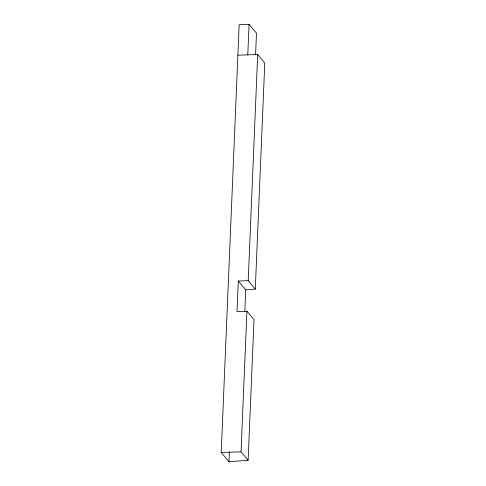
<?xml version="1.0" encoding="UTF-8"?>
<svg xmlns="http://www.w3.org/2000/svg" width="486" height="486" viewBox="0 0 486 486"><rect width="100%" height="100%" fill="white"/><g stroke="black" fill="none" stroke-linecap="round" stroke-linejoin="round"><path stroke-width="0.73" d="M238.304 281.017L245.716 289.838L255.296 289.115L248.206 280.683L238.304 281.017L237.022 311.575L246.924 311.247L254.02 319.679L248.127 460.26L228.967 461.7L221.221 452.49L239.155 24.634L249.063 24.3L256.48 33.121L255.569 54.736M228.967 461.7L229.38 451.846M247.781 54.863L249.063 24.3M244.81 311.453L245.716 289.838M248.127 460.26L241.038 451.828L246.924 311.247M248.206 280.683L257.689 54.529L237.873 55.191M255.296 289.115L264.779 62.961L257.689 54.529M221.221 452.49L241.038 451.828"/></g></svg>
